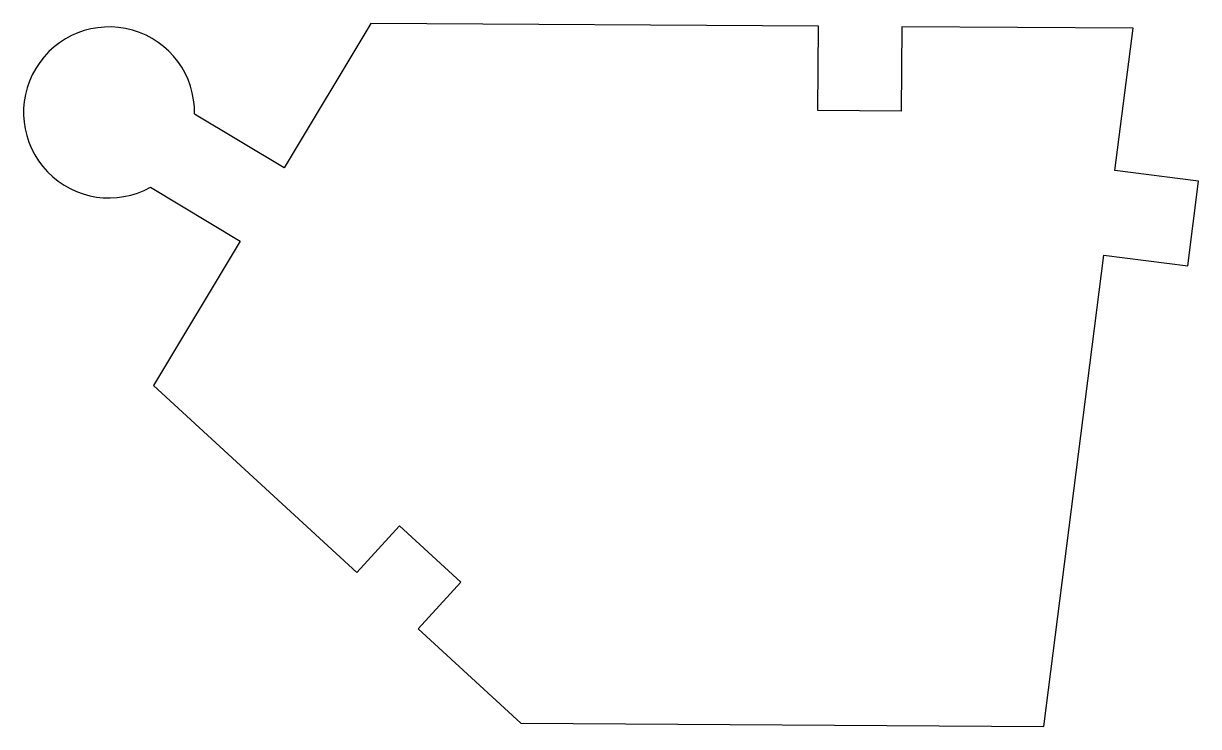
# Model space of a CAD drawing. Header units: millimetres. Extents: x -28.5 to 27.2, y -22.4 to 11.
import ezdxf

# ---------------------------------------------------------------- set-up
doc = ezdxf.new("R2010")
doc.units = ezdxf.units.MM
doc.layers.get('0').update_dxf_attribs({"linetype": 'CONTINUOUS'})

msp = doc.modelspace()

# ---------------------------------------------------------------- linework, layer by layer
for p, q in [((-12.064, 10.97), (-16.179, 4.122)), ((9.156, 10.84), (-12.064, 10.97)), ((9.131, 6.84), (9.156, 10.84)), ((13.106, 10.815), (13.081, 6.815)), ((24.072, 10.748), (13.106, 10.815)), ((23.209, 3.992), (24.072, 10.748)), ((13.081, 6.815), (9.131, 6.84)), ((-16.179, 4.122), (-20.431, 6.676)), ((27.176, 3.485), (23.209, 3.992)), ((26.663, -0.532), (27.176, 3.485)), ((-22.517, 3.205), (-18.265, 0.65)), ((-18.265, 0.65), (-22.383, -6.203)), ((19.837, -22.377), (22.695, -0.025)), ((22.695, -0.025), (26.663, -0.532)), ((-22.383, -6.203), (-12.741, -15.067)), ((-12.741, -15.067), (-10.71, -12.858)), ((-10.71, -12.858), (-7.802, -15.531)), ((-7.802, -15.531), (-9.833, -17.74)), ((-9.833, -17.74), (-4.953, -22.225)), ((-4.953, -22.225), (19.837, -22.377))]:
    msp.add_line(p, q)
msp.add_arc((-24.486, 6.751), 4.056, -1.05, -60.95)

doc.saveas('drawing.dxf')
